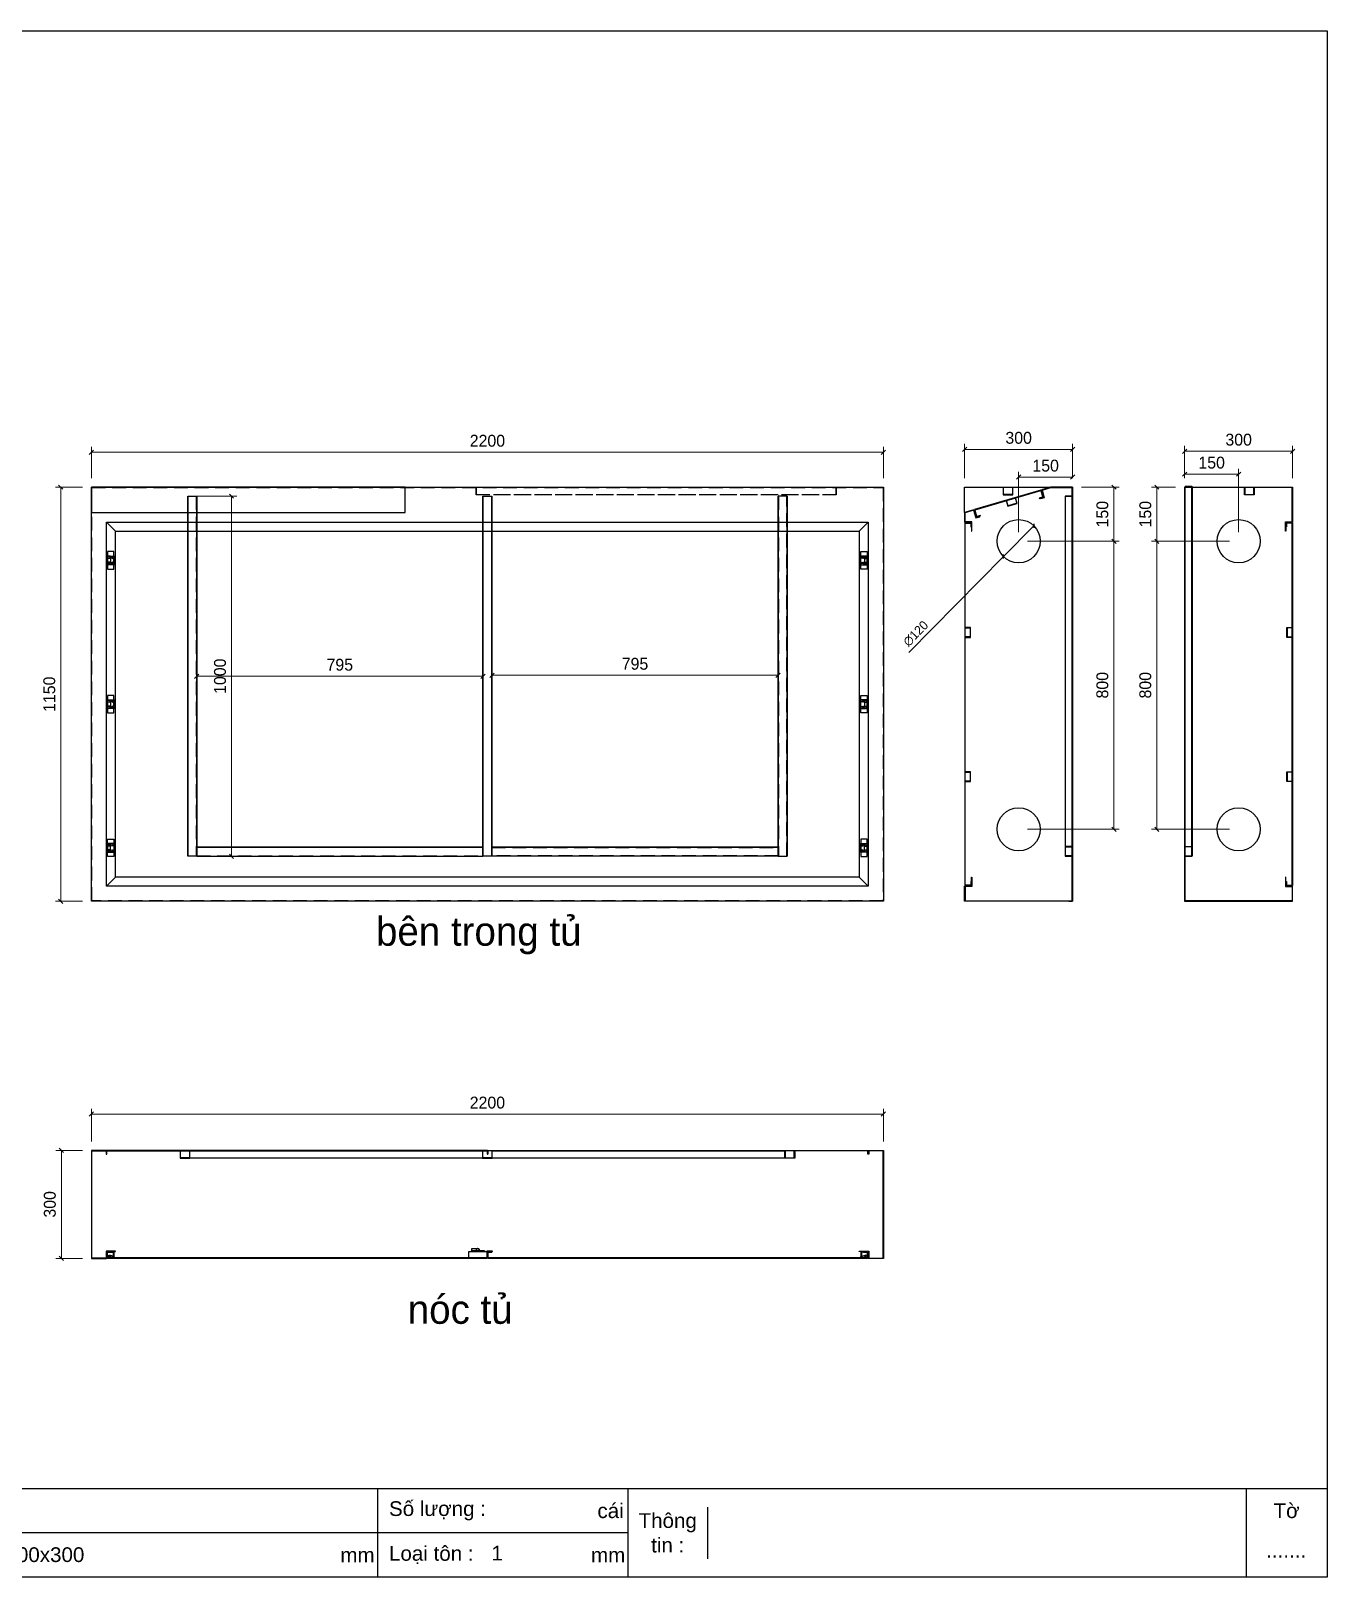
# Model space of a CAD drawing. Header units: millimetres. Extents: x 0 to 6072, y 0 to 4293.
# Drawn here: x 2472 to 6072, y 0 to 4293 of the extents above; entities that cross this region are included whole.
import ezdxf

# ---------------------------------------------------------------- set-up
doc = ezdxf.new("R2010")
doc.units = ezdxf.units.MM
doc.linetypes.add('HIDDENX2', pattern=[19.05, 12.7, -6.35])
doc.layers.add('Ghi chu', color=7, linetype='Continuous')
doc.styles.add('Arial', font='arial.ttf')
doc.dimstyles.new('Dim-25', dxfattribs={"dimtxt": 25, "dimasz": 8, "dimexe": 10, "dimexo": 15, "dimgap": 10, "dimtad": 1, "dimdec": 0, "dimtxsty": 'Standard', "dimblk": 'OBLIQUE', "dimcen": 10, "dimclrd": 5, "dimclre": 5, "dimclrt": 3, "dimazin": 3, "dimtfac": 1, "dimtdec": 0, "dimtmove": 0, "dimatfit": 3, "dimldrblk": 'OBLIQUE', "dimlwd": 9, "dimlwe": 9})
doc.dimstyles.new('Dim-33', dxfattribs={"dimtxt": 33, "dimasz": 12, "dimexe": 15, "dimexo": 25, "dimgap": 15, "dimtad": 1, "dimdec": 0, "dimtxsty": 'Standard', "dimblk": 'OBLIQUE', "dimcen": 10, "dimclrd": 5, "dimclre": 5, "dimclrt": 3, "dimazin": 3, "dimtfac": 1, "dimtdec": 0, "dimtmove": 0, "dimatfit": 3, "dimldrblk": 'OPEN30', "dimlwd": 9, "dimlwe": 9})

# ---------------------------------------------------------------- blocks, each defined once
blk = doc.blocks.new('KHUNG CHUẨN')
at = {"color": 7}
for p, q in [((19889.2, -28535.2), (16919.2, -28535.2)), ((18599.2, -28535.2), (18599.2, -28655.2)), ((18939.2, -28535.2), (18939.2, -28655.2)), ((19779.2, -28535.2), (19779.2, -28655.2)), ((19047.6, -28560.2), (19047.6, -28630.2)), ((18939.2, -28595.2), (16919.2, -28595.2))]:
    blk.add_line(p, q, dxfattribs=at)
blk.add_lwpolyline([(16919.2, -26555.2), (19889.2, -26555.2), (19889.2, -28655.2), (16919.2, -28655.2)], close=True, dxfattribs=at)
at = {"color": 2, "char_height": 20, "style": 'Arial'}
for s, insert, width, attachment_point in [('  Số lượng :', (18599.2, -28565.2), 917.634, 4), ('cái', (18897.9, -28565.2), 63.517, 4), ('Tờ', (19834.2, -28565.2), 110, 5), ('Thông\\Ptin :', (18993.4, -28595.2), 108.311, 5), ('mm', (18548.6, -28625.2), 73.831, 4), ('  Loại tôn :', (18599.2, -28625.2), 917.634, 4), ('mm', (18889.2, -28625.2), 917.634, 4)]:
    blk.add_mtext(s, dxfattribs=dict(at, insert=insert, width=width, attachment_point=attachment_point))
at = {"color": 3, "style": 'Arial'}
for tag, p in [('#01', (17055.6, -28580.1)), ('#02', (17431.4, -28580.1)), ('#03', (18030.6, -28580.1)), ('#08', (18751.7, -28580.1)), ('#10', (19064.8, -28580.1)), ('#04', (17024.8, -28634.6)), ('#05', (17308.5, -28633)), ('#06', (17632.7, -28633.7)), ('#07', (18002, -28634.7)), ('#09', (18753.8, -28632.6)), ('#11', (19060.3, -28625.7)), ('#12', (19806.5, -28628.9))]:
    blk.add_attdef(tag, p, '', height=20, dxfattribs=at)
blk = doc.blocks.new('ovan6x9')
at = {"color": 2}
for p, q in [((2, 6), (8, 6)), ((2, 0), (8, 0))]:
    blk.add_line(p, q, dxfattribs=at)
for centre, start, end in [((2, 3), 90, 270), ((8, 3), 270, 90)]:
    blk.add_arc(centre, 3, start, end, dxfattribs=at)
blk = doc.blocks.new('HL036-1-1')
at = {"color": 1}
blk.add_line((9.5, 36.2), (9.5, 12.2), dxfattribs=at)
for points in [[(0, 48.5), (17.5, 48.5), (17.5, 0), (0, 0)], [(-2.5, 12.2), (17.5, 12.2), (17.5, 36.2), (-2.5, 36.2)]]:
    blk.add_lwpolyline(points, close=True, dxfattribs=at)
for centre, radius in [((3.5, 31.8), 2), ((3.5, 16.8), 2), ((12.7, 32.5), 2.5), ((12.7, 16), 2.5)]:
    blk.add_circle(centre, radius, dxfattribs=at)
blk = doc.blocks.new('*D3')
at = {"color": 5, "lineweight": 9, "ltscale": 3, "transparency": 16777216}
for p, q in [((2639.6, 3051.4), (2639.6, 3138.3)), ((4839.6, 3051.4), (4839.6, 3138.3)), ((2639.6, 3123.3), (4839.6, 3123.3))]:
    blk.add_line(p, q, dxfattribs=at)
at = {"color": 0, "linetype": 'ByBlock', "lineweight": -2}
for p, q in [((2645.6, 3129.3), (2633.6, 3117.3)), ((4833.6, 3117.3), (4845.6, 3129.3))]:
    blk.add_line(p, q, dxfattribs=at)
at = {"layer": 'Defpoints', "color": 0, "ltscale": 3, "transparency": 16777216}
for p in [(4839.6, 3123.3), (2639.6, 3026.4), (4839.6, 3026.4)]:
    blk.add_point(p, dxfattribs=at)
at = {"color": 3, "ltscale": 3, "transparency": 16777216, "insert": (3739.6, 3155.1), "char_height": 33, "attachment_point": 5}
blk.add_mtext('2200', dxfattribs=at)
blk = doc.blocks.new('_Oblique')
at = {"color": 0, "linetype": 'ByBlock', "lineweight": -2}
blk.add_line((-0.5, -0.5), (0.5, 0.5), dxfattribs=at)
blk = doc.blocks.new('_Open30')
at = {"color": 0, "linetype": 'ByBlock', "lineweight": -2}
for p, q in [((-1, 0.27), (0, 0)), ((0, 0), (-1, -0.27)), ((0, 0), (-1, 0))]:
    blk.add_line(p, q, dxfattribs=at)
blk = doc.blocks.new('*D4')
at = {"color": 5, "lineweight": 9, "ltscale": 3, "transparency": 16777216}
for p, q in [((2614.6, 3026.4), (2539.6, 3026.4)), ((2554.6, 3026.4), (2554.6, 1876.4)), ((2614.6, 1876.4), (2539.6, 1876.4))]:
    blk.add_line(p, q, dxfattribs=at)
at = {"color": 0, "linetype": 'ByBlock', "lineweight": -2}
for p, q in [((2560.6, 3020.4), (2548.6, 3032.4)), ((2548.6, 1882.4), (2560.6, 1870.4))]:
    blk.add_line(p, q, dxfattribs=at)
at = {"layer": 'Defpoints', "color": 0, "ltscale": 3, "transparency": 16777216}
for p in [(2639.6, 3026.4), (2554.6, 1876.4), (2639.6, 1876.4)]:
    blk.add_point(p, dxfattribs=at)
at = {"color": 3, "ltscale": 3, "transparency": 16777216, "insert": (2522.8, 2451.4), "char_height": 33, "attachment_point": 5, "rotation": 90}
blk.add_mtext('1150', dxfattribs=at)
blk = doc.blocks.new('*D10')
at = {"color": 0, "linetype": 'ByBlock', "lineweight": -2}
for p, q in [((5071.2, 3137.4), (5059.2, 3125.4)), ((5359.2, 3125.4), (5371.2, 3137.4))]:
    blk.add_line(p, q, dxfattribs=at)
at = {"color": 5, "lineweight": 9, "ltscale": 3, "transparency": 16777216}
for p, q in [((5065.2, 3051.4), (5065.2, 3146.4)), ((5365.2, 3051.4), (5365.2, 3146.4)), ((5065.2, 3131.4), (5365.2, 3131.4))]:
    blk.add_line(p, q, dxfattribs=at)
at = {"layer": 'Defpoints', "color": 0, "ltscale": 3, "transparency": 16777216}
for p in [(5365.2, 3131.4), (5065.2, 3026.4), (5365.2, 3026.4)]:
    blk.add_point(p, dxfattribs=at)
at = {"color": 3, "ltscale": 3, "transparency": 16777216, "insert": (5215.2, 3163.2), "char_height": 33, "attachment_point": 5}
blk.add_mtext('300', dxfattribs=at)
blk = doc.blocks.new('*D11')
at = {"color": 0, "linetype": 'ByBlock', "lineweight": -2}
for p, q in [((5257.3, 2924.8), (5257.4, 2913.4)), ((5173.1, 2828), (5173, 2839.3))]:
    blk.add_line(p, q, dxfattribs=at)
at = {"color": 5, "lineweight": 9, "ltscale": 3, "transparency": 16777216}
for p in [(5257.3, 2919.1), (4910.2, 2566.9)]:
    blk.add_line(p, (5173.1, 2833.6), dxfattribs=at)
at = {"layer": 'Defpoints', "color": 0, "ltscale": 3, "transparency": 16777216}
for p in [(5257.3, 2919.1), (5173.1, 2833.6)]:
    blk.add_point(p, dxfattribs=at)
at = {"color": 3, "ltscale": 3, "transparency": 16777216, "insert": (4929.4, 2619.8), "char_height": 25, "attachment_point": 5, "rotation": 45.4164}
blk.add_mtext('∅120', dxfattribs=at)
blk = doc.blocks.new('*D12')
at = {"color": 5, "lineweight": 9, "ltscale": 3, "transparency": 16777216}
for p, q in [((5390.2, 3026.4), (5494.6, 3026.4)), ((5479.6, 2876.4), (5479.6, 3026.4)), ((5240.2, 2876.4), (5494.6, 2876.4))]:
    blk.add_line(p, q, dxfattribs=at)
at = {"color": 0, "linetype": 'ByBlock', "lineweight": -2}
for p, q in [((5485.6, 3020.4), (5473.6, 3032.4)), ((5473.6, 2882.4), (5485.6, 2870.4))]:
    blk.add_line(p, q, dxfattribs=at)
at = {"layer": 'Defpoints', "color": 0, "ltscale": 3, "transparency": 16777216}
for p in [(5365.2, 3026.4), (5479.6, 3026.4), (5215.2, 2876.4)]:
    blk.add_point(p, dxfattribs=at)
at = {"color": 3, "ltscale": 3, "transparency": 16777216, "insert": (5447.8, 2951.4), "char_height": 33, "attachment_point": 5, "rotation": 90}
blk.add_mtext('150', dxfattribs=at)
blk = doc.blocks.new('*D13')
at = {"color": 0, "linetype": 'ByBlock', "lineweight": -2}
for p, q in [((5485.6, 2870.4), (5473.6, 2882.4)), ((5473.6, 2082.4), (5485.6, 2070.4))]:
    blk.add_line(p, q, dxfattribs=at)
at = {"color": 5, "lineweight": 9, "ltscale": 3, "transparency": 16777216}
for p, q in [((5240.2, 2876.4), (5494.6, 2876.4)), ((5479.6, 2876.4), (5479.6, 2076.4)), ((5240.2, 2076.4), (5494.6, 2076.4))]:
    blk.add_line(p, q, dxfattribs=at)
at = {"layer": 'Defpoints', "color": 0, "ltscale": 3, "transparency": 16777216}
for p in [(5215.2, 2876.4), (5215.2, 2076.4), (5479.6, 2076.4)]:
    blk.add_point(p, dxfattribs=at)
at = {"color": 3, "ltscale": 3, "transparency": 16777216, "insert": (5447.8, 2476.4), "char_height": 33, "attachment_point": 5, "rotation": 90}
blk.add_mtext('800', dxfattribs=at)
blk = doc.blocks.new('*D14')
at = {"color": 5, "lineweight": 9, "ltscale": 3, "transparency": 16777216}
for p, q in [((5676.3, 3051.4), (5676.3, 3141.2)), ((5976.3, 3051.4), (5976.3, 3141.2)), ((5676.3, 3126.2), (5976.3, 3126.2))]:
    blk.add_line(p, q, dxfattribs=at)
at = {"color": 0, "linetype": 'ByBlock', "lineweight": -2}
for p, q in [((5682.3, 3132.2), (5670.3, 3120.2)), ((5970.3, 3120.2), (5982.3, 3132.2))]:
    blk.add_line(p, q, dxfattribs=at)
at = {"layer": 'Defpoints', "color": 0, "ltscale": 3, "transparency": 16777216}
for p in [(5976.3, 3126.2), (5676.3, 3026.4), (5976.3, 3026.4)]:
    blk.add_point(p, dxfattribs=at)
at = {"color": 3, "ltscale": 3, "transparency": 16777216, "insert": (5826.3, 3158.1), "char_height": 33, "attachment_point": 5}
blk.add_mtext('300', dxfattribs=at)
blk = doc.blocks.new('*D15')
at = {"color": 5, "lineweight": 9, "ltscale": 3, "transparency": 16777216}
for p, q in [((5651.3, 3026.4), (5584, 3026.4)), ((5599, 3026.4), (5599, 2876.4)), ((5801.3, 2876.4), (5584, 2876.4))]:
    blk.add_line(p, q, dxfattribs=at)
at = {"color": 0, "linetype": 'ByBlock', "lineweight": -2}
for p, q in [((5605, 3020.4), (5593, 3032.4)), ((5593, 2882.4), (5605, 2870.4))]:
    blk.add_line(p, q, dxfattribs=at)
at = {"layer": 'Defpoints', "color": 0, "ltscale": 3, "transparency": 16777216}
for p in [(5676.3, 3026.4), (5599, 2876.4), (5826.3, 2876.4)]:
    blk.add_point(p, dxfattribs=at)
at = {"color": 3, "ltscale": 3, "transparency": 16777216, "insert": (5567.1, 2951.4), "char_height": 33, "attachment_point": 5, "rotation": 90}
blk.add_mtext('150', dxfattribs=at)
blk = doc.blocks.new('*D16')
at = {"color": 0, "linetype": 'ByBlock', "lineweight": -2}
for p, q in [((5605, 2870.4), (5593, 2882.4)), ((5593, 2082.4), (5605, 2070.4))]:
    blk.add_line(p, q, dxfattribs=at)
at = {"color": 5, "lineweight": 9, "ltscale": 3, "transparency": 16777216}
for p, q in [((5801.3, 2876.4), (5584, 2876.4)), ((5599, 2876.4), (5599, 2076.4)), ((5801.3, 2076.4), (5584, 2076.4))]:
    blk.add_line(p, q, dxfattribs=at)
at = {"layer": 'Defpoints', "color": 0, "ltscale": 3, "transparency": 16777216}
for p in [(5826.3, 2876.4), (5599, 2076.4), (5826.3, 2076.4)]:
    blk.add_point(p, dxfattribs=at)
at = {"color": 3, "ltscale": 3, "transparency": 16777216, "insert": (5567.1, 2476.4), "char_height": 33, "attachment_point": 5, "rotation": 90}
blk.add_mtext('800', dxfattribs=at)
blk = doc.blocks.new('*D17')
at = {"color": 0, "linetype": 'ByBlock', "lineweight": -2}
for p, q in [((3034.8, 2995.4), (3022.8, 3007.4)), ((3022.8, 2007.4), (3034.8, 1995.4))]:
    blk.add_line(p, q, dxfattribs=at)
at = {"color": 5, "lineweight": 9, "ltscale": 3, "transparency": 16777216}
for p, q in [((2932.1, 3001.4), (3043.8, 3001.4)), ((3028.8, 3001.4), (3028.8, 2001.4)), ((2957.1, 2001.4), (3043.8, 2001.4))]:
    blk.add_line(p, q, dxfattribs=at)
at = {"layer": 'Defpoints', "color": 0, "ltscale": 3, "transparency": 16777216}
for p in [(2907.1, 3001.4), (2932.1, 2001.4), (3028.8, 2001.4)]:
    blk.add_point(p, dxfattribs=at)
at = {"color": 3, "ltscale": 3, "transparency": 16777216, "insert": (2996.9, 2501.4), "char_height": 33, "attachment_point": 5, "rotation": 90}
blk.add_mtext('1000', dxfattribs=at)
blk = doc.blocks.new('*D18')
at = {"color": 0, "linetype": 'ByBlock', "lineweight": -2}
for p, q in [((2938.1, 2507.4), (2926.1, 2495.4)), ((3721.1, 2495.4), (3733.1, 2507.4))]:
    blk.add_line(p, q, dxfattribs=at)
at = {"color": 5, "lineweight": 9, "ltscale": 3, "transparency": 16777216}
for p, q in [((2932.1, 2446), (2932.1, 2516.4)), ((2932.1, 2501.4), (3727.1, 2501.4)), ((3727.1, 2446), (3727.1, 2516.4))]:
    blk.add_line(p, q, dxfattribs=at)
at = {"layer": 'Defpoints', "color": 0, "ltscale": 3, "transparency": 16777216}
for p in [(3727.1, 2501.4), (2932.1, 2421), (3727.1, 2421)]:
    blk.add_point(p, dxfattribs=at)
at = {"color": 3, "ltscale": 3, "transparency": 16777216, "insert": (3329.6, 2533.2), "char_height": 33, "attachment_point": 5}
blk.add_mtext('795', dxfattribs=at)
blk = doc.blocks.new('*D19')
at = {"color": 0, "linetype": 'ByBlock', "lineweight": -2}
for p, q in [((3758.1, 2510), (3746.1, 2498)), ((4541.1, 2498), (4553.1, 2510))]:
    blk.add_line(p, q, dxfattribs=at)
at = {"color": 5, "lineweight": 9, "ltscale": 3, "transparency": 16777216}
for p, q in [((3752.1, 2453.1), (3752.1, 2519)), ((3752.1, 2504), (4547.1, 2504)), ((4547.1, 2453.1), (4547.1, 2519))]:
    blk.add_line(p, q, dxfattribs=at)
at = {"layer": 'Defpoints', "color": 0, "ltscale": 3, "transparency": 16777216}
for p in [(4547.1, 2504), (3752.1, 2428.1), (4547.1, 2428.1)]:
    blk.add_point(p, dxfattribs=at)
at = {"color": 3, "ltscale": 3, "transparency": 16777216, "insert": (4149.6, 2535.8), "char_height": 33, "attachment_point": 5}
blk.add_mtext('795', dxfattribs=at)
blk = doc.blocks.new('*D20')
at = {"color": 0, "linetype": 'ByBlock', "lineweight": -2}
for p, q in [((5682.3, 3068.5), (5670.3, 3056.5)), ((5820.3, 3056.5), (5832.3, 3068.5))]:
    blk.add_line(p, q, dxfattribs=at)
at = {"color": 5, "lineweight": 9, "ltscale": 3, "transparency": 16777216}
for p, q in [((5676.3, 3051.4), (5676.3, 3077.5)), ((5826.3, 3062.5), (5676.3, 3062.5)), ((5826.3, 2901.4), (5826.3, 3077.5))]:
    blk.add_line(p, q, dxfattribs=at)
at = {"layer": 'Defpoints', "color": 0, "ltscale": 3, "transparency": 16777216}
for p in [(5676.3, 3062.5), (5676.3, 3026.4), (5826.3, 2876.4)]:
    blk.add_point(p, dxfattribs=at)
at = {"color": 3, "ltscale": 3, "transparency": 16777216, "insert": (5751.3, 3094.4), "char_height": 33, "attachment_point": 5}
blk.add_mtext('150', dxfattribs=at)
blk = doc.blocks.new('*D21')
at = {"color": 0, "linetype": 'ByBlock', "lineweight": -2}
for p, q in [((5221.2, 3060.2), (5209.2, 3048.2)), ((5359.2, 3048.2), (5371.2, 3060.2))]:
    blk.add_line(p, q, dxfattribs=at)
at = {"color": 5, "lineweight": 9, "ltscale": 3, "transparency": 16777216}
for p, q in [((5215.2, 2901.4), (5215.2, 3069.2)), ((5215.2, 3054.2), (5365.2, 3054.2)), ((5365.2, 3051.4), (5365.2, 3069.2))]:
    blk.add_line(p, q, dxfattribs=at)
at = {"layer": 'Defpoints', "color": 0, "ltscale": 3, "transparency": 16777216}
for p in [(5365.2, 3054.2), (5365.2, 3026.4), (5215.2, 2876.4)]:
    blk.add_point(p, dxfattribs=at)
at = {"color": 3, "ltscale": 3, "transparency": 16777216, "insert": (5290.2, 3086), "char_height": 33, "attachment_point": 5}
blk.add_mtext('150', dxfattribs=at)
blk = doc.blocks.new('HL036-1-2')
at = {"layer": 'Ghi chu', "color": 1}
for p, q in [((-3, 17.8), (-18.9, 17.8)), ((-18.9, 15.8), (-18.9, 17.8)), ((-12.1, 15.8), (-18.9, 15.8)), ((-16.4, 1), (-16.4, 14)), ((-15.6, 15), (-3.9, 17.7)), ((0, 0), (-15.4, 0)), ((-14.4, 3), (-14.4, 11.9)), ((0, 2), (-13.4, 2)), ((-13.1, 12.8), (-4.3, 9.8)), ((-6.2, 2), (-6.2, 0)), ((-1.2, 2), (-1.2, 0)), ((0, 0), (0, 2))]:
    blk.add_line(p, q, dxfattribs=at)
for radius in [4.1, 2.1]:
    blk.add_circle((-3, 13.7), radius, dxfattribs=at)
for centre, start, end in [((-15.4, 14), 102.9616, 180), ((-15.4, 1), 180, 270), ((-13.4, 11.9), 71.3254, 180), ((-13.4, 3), 180, 270)]:
    blk.add_arc(centre, 1, start, end, dxfattribs=at)
blk = doc.blocks.new('HL035-1-3')
at = {"color": 1}
for p, q in [((0, 3), (-17, 3)), ((-17, -3), (-17, 3)), ((0, 4.5), (18.5, 4.5)), ((18.5, 3), (0.2, 3)), ((4.4, 1), (2.9, 0.7)), ((18.5, 3), (18.5, 4.5)), ((0, -3), (-17, -3))]:
    blk.add_line(p, q, dxfattribs=at)
for radius, start, end in [(4.5, 90, 138.1897), (4.5, 221.8103, 13.4301), (3, 87.0927, 90), (3, 270, 90), (3, 270, 13.4301)]:
    blk.add_arc((0, 0), radius, start, end, dxfattribs=at)
blk = doc.blocks.new('*D22')
at = {"color": 0, "linetype": 'ByBlock', "lineweight": -2}
for p, q in [((2645.6, 1291.4), (2633.6, 1279.4)), ((4833.6, 1279.4), (4845.6, 1291.4))]:
    blk.add_line(p, q, dxfattribs=at)
at = {"color": 5, "lineweight": 9, "ltscale": 3, "transparency": 16777216}
for p, q in [((2639.6, 1209.9), (2639.6, 1300.4)), ((4839.6, 1209.9), (4839.6, 1300.4)), ((2639.6, 1285.4), (4839.6, 1285.4))]:
    blk.add_line(p, q, dxfattribs=at)
at = {"layer": 'Defpoints', "color": 0, "ltscale": 3, "transparency": 16777216}
for p in [(4839.6, 1285.4), (2639.6, 1184.9), (4839.6, 1184.9)]:
    blk.add_point(p, dxfattribs=at)
at = {"color": 3, "ltscale": 3, "transparency": 16777216, "insert": (3739.6, 1317.3), "char_height": 33, "attachment_point": 5}
blk.add_mtext('2200', dxfattribs=at)
blk = doc.blocks.new('*D23')
at = {"color": 5, "lineweight": 9, "ltscale": 3, "transparency": 16777216}
for p, q in [((2614.6, 1184.9), (2541.2, 1184.9)), ((2556.2, 1184.9), (2556.2, 884.9)), ((2614.6, 884.9), (2541.2, 884.9))]:
    blk.add_line(p, q, dxfattribs=at)
at = {"color": 0, "linetype": 'ByBlock', "lineweight": -2}
for p, q in [((2562.2, 1178.9), (2550.2, 1190.9)), ((2550.2, 890.9), (2562.2, 878.9))]:
    blk.add_line(p, q, dxfattribs=at)
at = {"layer": 'Defpoints', "color": 0, "ltscale": 3, "transparency": 16777216}
for p in [(2639.6, 1184.9), (2556.2, 884.9), (2639.6, 884.9)]:
    blk.add_point(p, dxfattribs=at)
at = {"color": 3, "ltscale": 3, "transparency": 16777216, "insert": (2524.3, 1034.9), "char_height": 33, "attachment_point": 5, "rotation": 90}
blk.add_mtext('300', dxfattribs=at)

msp = doc.modelspace()

# ---------------------------------------------------------------- linework, layer by layer
at = {"ltscale": 3}
for p, q in [((5065.2, 2956.1), (5065.2, 3026.4)), ((5065.2, 3026.4), (5365.2, 3026.4)), ((5280.2, 3018.3), (5304.2, 3025.4)), ((5280.2, 3018.3), (5286.4, 2997.2)), ((5090.2, 2962.4), (5066.2, 2955.4)), ((5090.2, 2962.4), (5096.4, 2941.3)), ((5285.2, 2997.9), (5275.6, 2995.1)), ((5275.6, 2995.1), (5275.9, 2994.1)), ((5286.4, 2997.2), (5275.9, 2994.1)), ((2681.6, 2929.4), (2706.6, 2904.4)), ((4772.6, 2904.4), (4797.6, 2929.4)), ((5096.4, 2941.3), (5107, 2944.4)), ((5097.1, 2942.6), (5106.7, 2945.4)), ((5106.7, 2945.4), (5107, 2944.4)), ((2706.6, 1943.4), (2681.6, 1918.4)), ((4772.6, 1943.4), (4797.6, 1918.4)), ((5354.2, 1876.4), (5365.2, 1876.4)), ((5687.3, 1876.4), (5676.3, 1876.4)), ((2681.6, 1173.9), (2681.6, 1184.9)), ((4797.6, 1173.9), (4797.6, 1184.9))]:
    msp.add_line(p, q, dxfattribs=at)
at = {"color": 1, "ltscale": 3}
for p, q in [((2907.1, 3001.4), (2907.1, 2001.4)), ((2907.1, 2001.4), (2907.1, 3001.4)), ((2907.1, 2001.4), (2907.1, 3001.4)), ((2932.1, 3001.4), (2932.1, 2001.4)), ((2932.1, 2001.4), (2932.1, 3001.4)), ((2932.1, 2001.4), (2932.1, 3001.4)), ((3727.1, 3001.4), (3727.1, 2001.4)), ((3727.1, 3001.4), (3727.1, 2001.4)), ((3727.1, 2001.4), (3727.1, 3001.4)), ((3727.1, 2001.4), (3727.1, 3001.4)), ((3752.1, 3001.4), (3752.1, 2001.4)), ((3752.1, 3001.4), (3752.1, 2001.4)), ((3752.1, 2001.4), (3752.1, 3001.4)), ((3752.1, 2001.4), (3752.1, 3001.4)), ((4547.1, 3001.4), (4547.1, 2001.4)), ((4547.1, 2001.4), (4547.1, 3001.4)), ((4547.1, 2001.4), (4547.1, 3001.4)), ((4572.1, 3001.4), (4572.1, 2001.4)), ((4572.1, 2001.4), (4572.1, 3001.4)), ((4572.1, 2001.4), (4572.1, 3001.4)), ((3727.2, 2026.4), (2932.1, 2026.4)), ((2932.1, 2026.4), (3727.1, 2026.4)), ((2932.1, 2026.4), (3727.1, 2026.4)), ((3752.1, 2026.4), (4547.1, 2026.4)), ((4547.2, 2026.4), (3752.1, 2026.4)), ((4547.2, 2026.4), (3752.1, 2026.4))]:
    msp.add_line(p, q, dxfattribs=at)
at = {"ltscale": 3}
for points in [[(2639.6, 3026.4), (4839.6, 3026.4), (4839.6, 1876.4), (2639.6, 1876.4)], [(3511.6, 3026.4), (2639.6, 3026.4), (2639.6, 2956.1), (3511.6, 2956.1)], [(2681.6, 2929.4), (4797.6, 2929.4), (4797.6, 1918.4), (2681.6, 1918.4)], [(2706.6, 2904.4), (4772.6, 2904.4), (4772.6, 1943.4), (2706.6, 1943.4)], [(3687.6, 904.1), (3737.6, 904.1), (3737.6, 886.1), (3687.6, 886.1)]]:
    msp.add_lwpolyline(points, close=True, dxfattribs=at)
at = {"linetype": 'HIDDENX2', "ltscale": 3}
msp.add_lwpolyline([(2640.6, 3025.4), (4838.6, 3025.4), (4838.6, 1877.4), (2640.6, 1877.4)], close=True, dxfattribs=at)
at = {"color": 1, "linetype": 'HIDDENX2', "ltscale": 3}
for points in [[(3708.6, 3025.4), (3708.6, 3025.4), (3708.6, 3006.4), (4708.6, 3006.4), (4708.6, 3025.4), (4708.6, 3025.4), (4708.6, 3025.4), (4708.6, 3025.4), (4708.6, 3005.4), (3708.6, 3005.4), (3708.6, 3025.4), (3708.6, 3025.4)], [(2908.1, 2001.4), (2908.1, 3001.4), (2931.1, 3001.4), (2931.1, 2001.4)], [(3728.1, 2001.4), (3728.1, 3001.4), (3751.1, 3001.4), (3751.1, 2001.4)], [(4571.1, 2001.4), (4571.1, 3001.4), (4548.1, 3001.4), (4548.1, 2001.4)], [(2932.1, 2002.4), (3727.1, 2002.4), (3727.1, 2025.4), (2932.1, 2025.4)], [(4547.1, 2002.4), (3752.1, 2002.4), (3752.1, 2025.4), (4547.1, 2025.4)], [(5364.2, 2001.4), (5364.2, 2002.4), (5345.2, 2002.4), (5345.2, 2027.4), (5364.2, 2027.4), (5364.2, 2028.4), (5364.2, 2028.4), (5364.2, 2028.4), (5344.2, 2028.4), (5344.2, 2001.4), (5364.2, 2001.4), (5364.2, 2001.4)], [(5677.3, 2001.4), (5677.3, 2002.4), (5696.3, 2002.4), (5696.3, 2027.4), (5677.3, 2027.4), (5677.3, 2028.4), (5677.3, 2028.4), (5677.3, 2028.4), (5697.3, 2028.4), (5697.3, 2001.4), (5677.3, 2001.4), (5677.3, 2001.4)]]:
    msp.add_lwpolyline(points, close=True, dxfattribs=at)
at = {"color": 6}
for points in [[(5109, 2948.1), (5099.4, 2945.3), (5094, 2963.5), (5276.4, 3017.1), (5281.8, 2998.9), (5272.2, 2996.1), (5272.4, 2995.1), (5283, 2998.2), (5277.1, 3018.4), (5092.8, 2964.2), (5098.7, 2944.1), (5109.3, 2947.2)], [(5082.4, 1931.4), (5082.4, 1921.4), (5066.4, 1921.4), (5066.4, 2926.4), (5082.4, 2926.4), (5082.4, 2916.4), (5083.4, 2916.4), (5083.4, 2927.4), (5065.4, 2927.4), (5065.4, 1920.4), (5083.4, 1920.4), (5083.4, 1931.4)], [(5959.1, 1931.4), (5959.1, 1921.4), (5975.1, 1921.4), (5975.1, 2926.4), (5959.1, 2926.4), (5959.1, 2916.4), (5958.1, 2916.4), (5958.1, 2927.4), (5976.1, 2927.4), (5976.1, 1920.4), (5958.1, 1920.4), (5958.1, 1931.4)], [(3753.6, 905.1), (3737.6, 905.1), (3737.6, 886.1), (2684.6, 886.1), (2684.6, 902.1), (2696.6, 902.1), (2696.6, 903.1), (2683.6, 903.1), (2683.6, 885.1), (3738.6, 885.1), (3738.6, 904.1), (3753.6, 904.1)], [(4784.6, 902.1), (4794.6, 902.1), (4794.6, 886.1), (3741.6, 886.1), (3741.6, 902.1), (3751.6, 902.1), (3751.6, 903.1), (3740.6, 903.1), (3740.6, 885.1), (4795.6, 885.1), (4795.6, 903.1), (4784.6, 903.1)]]:
    msp.add_lwpolyline(points, close=True, dxfattribs=at)
at = {"color": 1, "ltscale": 3}
for points in [[(5199.2, 3025.4), (5198.2, 3025.4), (5198.2, 3006.4), (5173.2, 3006.4), (5173.2, 3025.4), (5172.2, 3025.4), (5172.2, 3025.4), (5172.2, 3025.4), (5172.2, 3005.4), (5199.2, 3005.4), (5199.2, 3025.4), (5199.2, 3025.4)], [(5677.3, 2001.4), (5677.3, 2001.4), (5696.3, 2001.4), (5696.3, 3028.4), (5677.3, 3028.4), (5677.3, 3028.4), (5677.3, 3028.4), (5677.3, 3028.4), (5697.3, 3028.4), (5697.3, 2001.4), (5677.3, 2001.4), (5677.3, 2001.4)], [(5842.3, 3025.4), (5843.3, 3025.4), (5843.3, 3006.4), (5868.3, 3006.4), (5868.3, 3025.4), (5869.3, 3025.4), (5869.3, 3025.4), (5869.3, 3025.4), (5869.3, 3005.4), (5842.3, 3005.4), (5842.3, 3025.4), (5842.3, 3025.4)], [(5842.3, 3025.4), (5843.3, 3025.4), (5843.3, 3006.4), (5868.3, 3006.4), (5868.3, 3025.4), (5869.3, 3025.4), (5869.3, 3025.4), (5869.3, 3025.4), (5869.3, 3005.4), (5842.3, 3005.4), (5842.3, 3025.4), (5842.3, 3025.4)], [(2907.1, 2001.4), (2907.1, 3001.4), (2932.1, 3001.4), (2932.1, 2001.4)], [(3727.1, 2001.4), (3727.1, 3001.4), (3752.1, 3001.4), (3752.1, 2001.4)], [(4572.1, 2001.4), (4572.1, 3001.4), (4547.1, 3001.4), (4547.1, 2001.4)], [(5206.8, 2996.7), (5205.8, 2996.4), (5210, 2982), (5186, 2975), (5181.8, 2989.3), (5180.9, 2989.1), (5180.9, 2989.1), (5180.9, 2989.1), (5185.4, 2973.7), (5211.3, 2981.3), (5206.8, 2996.7), (5206.8, 2996.7)], [(5364.2, 2001.4), (5364.2, 2001.4), (5345.2, 2001.4), (5345.2, 3001.4), (5364.2, 3001.4), (5364.2, 3001.4), (5364.2, 3001.4), (5364.2, 3001.4), (5344.2, 3001.4), (5344.2, 2001.4), (5364.2, 2001.4), (5364.2, 2001.4)], [(5066.4, 2636.4), (5066.4, 2635.4), (5080.4, 2635.4), (5080.4, 2610.4), (5066.4, 2610.4), (5066.4, 2609.4), (5066.4, 2609.4), (5066.4, 2609.4), (5081.4, 2609.4), (5081.4, 2636.4), (5066.4, 2636.4), (5066.4, 2636.4)], [(5975.1, 2636.4), (5975.1, 2635.4), (5961.1, 2635.4), (5961.1, 2610.4), (5975.1, 2610.4), (5975.1, 2609.4), (5975.1, 2609.4), (5975.1, 2609.4), (5960.1, 2609.4), (5960.1, 2636.4), (5975.1, 2636.4), (5975.1, 2636.4)], [(5066.4, 2236.4), (5066.4, 2235.4), (5080.4, 2235.4), (5080.4, 2210.4), (5066.4, 2210.4), (5066.4, 2209.4), (5066.4, 2209.4), (5066.4, 2209.4), (5081.4, 2209.4), (5081.4, 2236.4), (5066.4, 2236.4), (5066.4, 2236.4)], [(5975.1, 2236.4), (5975.1, 2235.4), (5961.1, 2235.4), (5961.1, 2210.4), (5975.1, 2210.4), (5975.1, 2209.4), (5975.1, 2209.4), (5975.1, 2209.4), (5960.1, 2209.4), (5960.1, 2236.4), (5975.1, 2236.4), (5975.1, 2236.4)], [(2932.1, 2001.4), (3727.1, 2001.4), (3727.1, 2026.4), (2932.1, 2026.4)], [(4547.1, 2001.4), (3752.1, 2001.4), (3752.1, 2026.4), (4547.1, 2026.4)], [(2913.1, 1183.9), (2912.1, 1183.9), (2912.1, 1163.9), (2887.1, 1163.9), (2887.1, 1183.9), (2886.1, 1183.9), (2886.1, 1182.9), (2886.1, 1182.9), (2886.1, 1162.9), (2913.1, 1162.9), (2913.1, 1182.9), (2913.1, 1182.9)], [(2913.1, 1183.9), (2912.1, 1183.9), (2912.1, 1163.9), (2887.1, 1163.9), (2887.1, 1183.9), (2886.1, 1183.9), (2886.1, 1182.9), (2886.1, 1182.9), (2886.1, 1162.9), (2913.1, 1162.9), (2913.1, 1182.9), (2913.1, 1182.9)], [(2913.1, 1183.4), (3726.1, 1183.9), (3726.1, 1162.9), (2913.1, 1162.9)], [(3753.1, 1183.9), (3752.1, 1183.9), (3752.1, 1163.9), (3727.1, 1163.9), (3727.1, 1183.9), (3726.1, 1183.9), (3726.1, 1182.9), (3726.1, 1182.9), (3726.1, 1162.9), (3753.1, 1162.9), (3753.1, 1182.9), (3753.1, 1182.9)], [(3753.1, 1183.9), (3752.1, 1183.9), (3752.1, 1163.9), (3727.1, 1163.9), (3727.1, 1183.9), (3726.1, 1183.9), (3726.1, 1182.9), (3726.1, 1182.9), (3726.1, 1162.9), (3753.1, 1162.9), (3753.1, 1182.9), (3753.1, 1182.9)], [(3753.1, 1183.9), (4566.1, 1183.9), (4566.1, 1162.9), (3753.1, 1162.9)], [(4566.1, 1183.9), (4567.1, 1183.9), (4567.1, 1163.9), (4592.1, 1163.9), (4592.1, 1183.9), (4593.1, 1183.9), (4593.1, 1182.9), (4593.1, 1182.9), (4593.1, 1162.9), (4566.1, 1162.9), (4566.1, 1182.9), (4566.1, 1182.9)], [(4566.1, 1183.9), (4567.1, 1183.9), (4567.1, 1163.9), (4592.1, 1163.9), (4592.1, 1183.9), (4593.1, 1183.9), (4593.1, 1182.9), (4593.1, 1182.9), (4593.1, 1162.9), (4566.1, 1162.9), (4566.1, 1182.9), (4566.1, 1182.9)]]:
    msp.add_lwpolyline(points, close=True, dxfattribs=at)
at = {"color": 7}
for points in [[(5365.2, 3026.4), (5304.1, 3026.4), (5279, 3019), (5285.2, 2997.9)], [(5304.2, 3025.4), (5364.2, 3025.4)], [(5364.2, 1877.4), (5364.2, 1877.4), (5364.2, 3025.4), (5364.2, 3025.4), (5364.2, 3026.4), (5365.2, 3026.4), (5365.2, 1876.4), (5364.2, 1876.4)], [(5677.3, 1877.4), (5677.3, 1877.4), (5677.3, 3025.4), (5677.3, 3025.4), (5677.3, 3026.4), (5676.3, 3026.4), (5676.3, 1876.4), (5677.3, 1876.4)], [(5676.3, 3026.4), (5676.3, 3026.4), (5976.3, 3026.4), (5976.3, 2929.4), (5957.3, 2929.4), (5957.3, 2904.4), (5956.3, 2904.4), (5956.3, 2930.4), (5975.3, 2930.4), (5975.3, 3025.4)], [(5975.3, 3025.4), (5677.3, 3025.4)], [(5097.1, 2942.6), (5090.9, 2963.7), (5065.2, 2956.1), (5065.2, 2929.4), (5084.2, 2929.4), (5084.2, 2904.4), (5085.2, 2904.4), (5085.2, 2930.4), (5066.2, 2930.4), (5066.2, 2955.4)], [(5365.2, 1876.4), (5365.2, 1876.4), (5065.2, 1876.4), (5065.2, 1918.4), (5084.2, 1918.4), (5084.2, 1943.4), (5085.2, 1943.4), (5085.2, 1917.4), (5066.2, 1917.4), (5066.2, 1877.4), (5364.2, 1877.4)], [(5676.3, 1876.4), (5676.3, 1876.4), (5976.3, 1876.4), (5976.3, 1918.4), (5957.3, 1918.4), (5957.3, 1943.4), (5956.3, 1943.4), (5956.3, 1917.4), (5975.3, 1917.4), (5975.3, 1877.4), (5677.3, 1877.4)], [(5364.2, 1876.4), (5354.2, 1876.4), (5354.2, 1876.4)], [(5677.3, 1876.4), (5687.3, 1876.4), (5687.3, 1876.4)], [(2681.6, 1184.9), (2639.6, 1184.9), (2639.6, 884.9), (2681.6, 884.9), (2681.6, 903.9), (2706.6, 903.9), (2706.6, 904.9), (2680.6, 904.9), (2680.6, 885.9), (2640.6, 885.9), (2640.6, 1183.9), (2680.6, 1183.9), (2680.6, 1173.9), (2681.6, 1173.9)], [(2681.6, 1173.9), (2682.6, 1173.9), (2682.6, 1183.9), (3738.6, 1183.9), (3738.6, 1173.9), (3739.6, 1173.9), (3739.6, 1184.9), (2681.6, 1184.9), (2681.6, 1173.9)], [(4797.6, 1173.9), (4796.6, 1173.9), (4796.6, 1183.9), (3740.6, 1183.9), (3740.6, 1173.9), (3739.6, 1173.9), (3739.6, 1184.9), (4797.6, 1184.9), (4797.6, 1173.9)], [(4797.6, 1184.9), (4839.6, 1184.9), (4839.6, 884.9), (4797.6, 884.9), (4797.6, 903.9), (4772.6, 903.9), (4772.6, 904.9), (4798.6, 904.9), (4798.6, 885.9), (4838.6, 885.9), (4838.6, 1183.9), (4798.6, 1183.9), (4798.6, 1173.9), (4797.6, 1173.9)]]:
    msp.add_lwpolyline(points, dxfattribs=at)
at = {"color": 2, "ltscale": 3}
for centre in [(5215.2, 2876.4), (5826.3, 2876.4), (5215.2, 2076.4), (5826.3, 2076.4)]:
    msp.add_circle(centre, 60, dxfattribs=at)
at = {"color": 2}
msp.add_circle((3712.6, 908.6), 4, dxfattribs=at)

# ---------------------------------------------------------------- block references
at = {"color": 3}
ref = msp.add_blockref('KHUNG CHUẨN', (-34590, 58583.1), dxfattribs=dict(at, xscale=2.044415999984266, yscale=2.044415999984266, zscale=2.044415999984266))
ref.add_attrib('#07', '1150x2200x300', (2213.6, 41.8), dxfattribs={"color": 3, "height": 40.888, "style": 'Arial'})
ref.add_attrib('#09', '1', (3750.7, 46.1), dxfattribs={"color": 3, "height": 40.9, "style": 'Arial'})
ref.add_attrib('#12', '.......', (5902.7, 53.7), dxfattribs={"color": 3, "height": 40.89, "style": 'Arial'})
at = {"color": 7, "xscale": -1}
for name, p in [('ovan6x9', (2694.4, 2828.4)), ('HL036-1-1', (2702.1, 2798.9)), ('ovan6x9', (2694.4, 2811.9)), ('HL036-1-1', (2702.1, 2399.6)), ('ovan6x9', (2694.4, 2429.1)), ('ovan6x9', (2694.4, 2412.6))]:
    msp.add_blockref(name, p, dxfattribs=at)
at = {"color": 7}
for name, p in [('HL036-1-1', (4777.1, 2798.9)), ('ovan6x9', (4784.8, 2828.4)), ('ovan6x9', (4784.8, 2811.9)), ('HL036-1-1', (4777.1, 2399.6)), ('ovan6x9', (4784.8, 2429.1)), ('ovan6x9', (4784.8, 2412.6))]:
    msp.add_blockref(name, p, dxfattribs=at)
at = {"color": 7, "rotation": 180}
for name, p in [('ovan6x9', (2694.4, 2035.9)), ('ovan6x9', (2694.4, 2019.4)), ('HL036-1-1', (2702.1, 2048.9)), ('HL036-1-2', (2685.7, 903.9))]:
    msp.add_blockref(name, p, dxfattribs=at)
at = {"color": 7, "xscale": -1, "rotation": 180}
for name, p in [('HL036-1-1', (4777.1, 2048.9)), ('ovan6x9', (4784.8, 2035.9)), ('ovan6x9', (4784.8, 2019.4)), ('HL035-1-3', (3712.6, 908.6)), ('HL036-1-2', (4793.5, 903.9))]:
    msp.add_blockref(name, p, dxfattribs=at)

# ---------------------------------------------------------------- texts
at = {"color": 2, "char_height": 80, "width": 775, "attachment_point": 5}
for s, insert in [('bên trong tủ', (3715.6, 1781.1)), ('nóc tủ', (3664, 742.7))]:
    msp.add_mtext(s, dxfattribs=dict(at, insert=insert))

# ---------------------------------------------------------------- dimensions: what is measured, and where the dimension line sits
at = {"ltscale": 3}
for base, p1, p2, picture, middle in [((5365.2, 3131.4), (5065.2, 3026.4), (5365.2, 3026.4), '*D10', (5215.2, 3163.2)), ((4839.6, 3123.3), (2639.6, 3026.4), (4839.6, 3026.4), '*D3', (3739.6, 3155.1)), ((5365.2, 3054.2), (5215.2, 2876.4), (5365.2, 3026.4), '*D21', (5290.2, 3086)), ((5676.3, 3062.5), (5826.3, 2876.4), (5676.3, 3026.4), '*D20', (5751.3, 3094.4)), ((3727.1, 2501.4), (2932.1, 2421), (3727.1, 2421), '*D18', (3329.6, 2533.2)), ((4547.1, 2504), (3752.1, 2428.1), (4547.1, 2428.1), '*D19', (4149.6, 2535.8)), ((4839.6, 1285.4), (2639.6, 1184.9), (4839.6, 1184.9), '*D22', (3739.6, 1317.3))]:
    dim = msp.add_linear_dim(base=base, p1=p1, p2=p2, dimstyle='Dim-33', dxfattribs=at)
    dim.commit()
    dim.dimension.update_dxf_attribs({"geometry": picture, "text_midpoint": middle})
dim = msp.add_linear_dim(base=(5976.3, 3126.2), p1=(5676.3, 3026.4), p2=(5976.3, 3026.4), dimstyle='Dim-33', dxfattribs=at)
dim.commit()
dim.dimension.update_dxf_attribs({"geometry": '*D14', "text_midpoint": (5826.3, 3126.2), "dimtype": 160})
for base, p1, p2, picture, middle in [((2554.6, 1876.4), (2639.6, 3026.4), (2639.6, 1876.4), '*D4', (2522.8, 2451.4)), ((3028.8, 2001.4), (2907.1, 3001.4), (2932.1, 2001.4), '*D17', (2996.9, 2501.4)), ((5479.6, 3026.4), (5215.2, 2876.4), (5365.2, 3026.4), '*D12', (5447.8, 2951.4)), ((5599, 2876.4), (5676.3, 3026.4), (5826.3, 2876.4), '*D15', (5567.1, 2951.4)), ((5479.6, 2076.4), (5215.2, 2876.4), (5215.2, 2076.4), '*D13', (5447.8, 2476.4)), ((5599, 2076.4), (5826.3, 2876.4), (5826.3, 2076.4), '*D16', (5567.1, 2476.4)), ((2556.2, 884.9), (2639.6, 1184.9), (2639.6, 884.9), '*D23', (2524.3, 1034.9))]:
    dim = msp.add_linear_dim(base=base, p1=p1, p2=p2, angle=90, dimstyle='Dim-33', dxfattribs=at)
    dim.commit()
    dim.dimension.update_dxf_attribs({"geometry": picture, "text_midpoint": middle})
dim = msp.add_diameter_dim_2p(p1=(5257.3, 2919.1), p2=(5173.1, 2833.6), dimstyle='Dim-25', dxfattribs=at)
dim.commit()
dim.dimension.update_dxf_attribs({"geometry": '*D11', "text_midpoint": (4946.2, 2603.4), "dimtype": 163})

doc.saveas('drawing.dxf')
